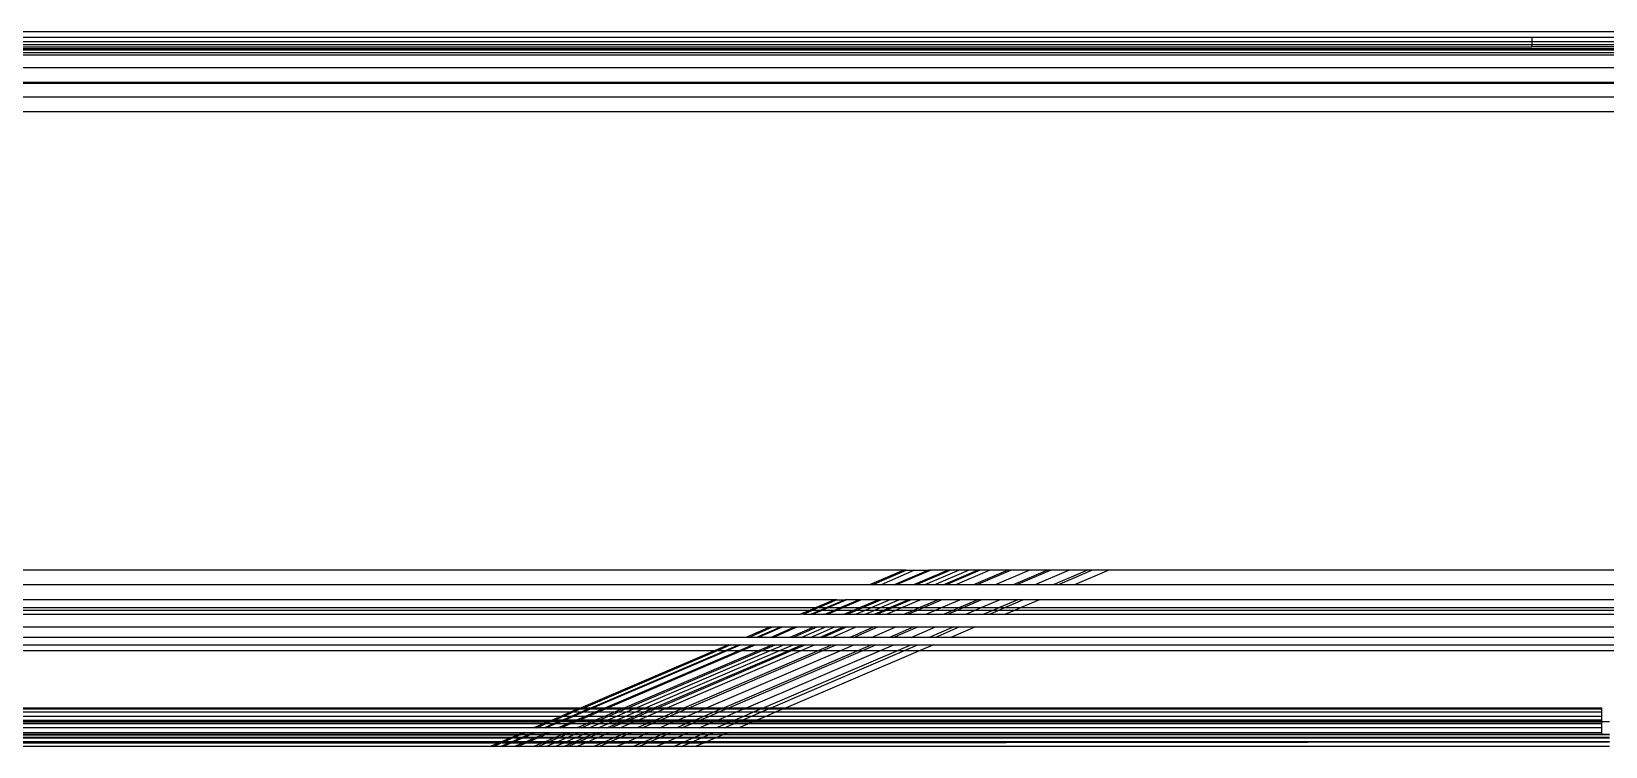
# Model space of a CAD drawing. Header units: inches. Extents: x 17 to 4615, y 5 to 3256.
# Drawn here: x 1533.8 to 1635.5, y 2595.8 to 2642 of the extents above; entities that cross this region are included whole.
import ezdxf

# ---------------------------------------------------------------- set-up
doc = ezdxf.new("R2010")
doc.units = ezdxf.units.IN
doc.header["$MEASUREMENT"] = 0

msp = doc.modelspace()

# ---------------------------------------------------------------- linework, layer by layer
for p, q in [((700.93, 2641.95), (1690.53, 2641.95)), ((761.73, 2641.59), (1630.73, 2641.59)), ((761.73, 2641.31), (1630.73, 2641.31)), ((761.73, 2641.1), (1630.73, 2641.1)), ((1630.73, 2641.59), (1630.73, 2641.31)), ((1630.73, 2641.59), (1653.53, 2641.59)), ((1630.73, 2641.31), (1630.73, 2641.1)), ((1630.73, 2641.31), (1653.53, 2641.31)), ((1630.73, 2641.1), (1630.73, 2640.95)), ((1630.73, 2641.1), (1653.53, 2641.1)), ((1649.76, 2640.43), (742.71, 2640.43)), ((742.88, 2640.6), (1649.59, 2640.59)), ((1649.43, 2640.75), (743.03, 2640.75)), ((743.14, 2640.86), (1649.32, 2640.86)), ((761.73, 2640.95), (1630.73, 2640.95)), ((1649.23, 2640.95), (1630.73, 2640.95)), ((1694.88, 2639.6), (696.58, 2639.6)), ((1651.59, 2638.59), (740.87, 2638.59)), ((740.95, 2638.67), (1651.52, 2638.67)), ((1652.49, 2637.7), (739.98, 2637.7)), ((1695.73, 2636.75), (695.73, 2636.75)), ((1590.16, 2607.15), (801.31, 2607.15)), ((1590.16, 2607.15), (1587.94, 2606.21)), ((1588.13, 2606.21), (1590.31, 2607.15)), ((1590.86, 2607.15), (1588.71, 2606.21)), ((1591.77, 2607.15), (1589.55, 2606.21)), ((1589.66, 2606.21), (1591.88, 2607.15)), ((1590.31, 2607.15), (1590.16, 2607.15)), ((1590.31, 2607.15), (1590.86, 2607.15)), ((1593.02, 2607.15), (1590.8, 2606.21)), ((1590.86, 2607.15), (1591.77, 2607.15)), ((1590.95, 2606.21), (1593.16, 2607.15)), ((1593.75, 2607.15), (1591.53, 2606.21)), ((1591.88, 2607.15), (1591.77, 2607.15)), ((1593.02, 2607.15), (1591.88, 2607.15)), ((1592.12, 2606.21), (1594.34, 2607.15)), ((1592.71, 2606.21), (1594.93, 2607.15)), ((1595.1, 2607.15), (1592.89, 2606.21)), ((1593.16, 2607.15), (1593.02, 2607.15)), ((1593.75, 2607.15), (1593.16, 2607.15)), ((1593.48, 2606.21), (1595.69, 2607.15)), ((1594.34, 2607.15), (1593.75, 2607.15)), ((1594.93, 2607.15), (1594.34, 2607.15)), ((1596.88, 2607.15), (1594.66, 2606.21)), ((1594.86, 2606.21), (1597.07, 2607.15)), ((1595.1, 2607.15), (1594.93, 2607.15)), ((1595.69, 2607.15), (1595.1, 2607.15)), ((1596.88, 2607.15), (1595.69, 2607.15)), ((1596.04, 2606.21), (1598.26, 2607.15)), ((1597.07, 2607.15), (1596.88, 2607.15)), ((1598.26, 2607.15), (1597.07, 2607.15)), ((1599.44, 2607.15), (1597.22, 2606.21)), ((1597.43, 2606.21), (1599.64, 2607.15)), ((1599.44, 2607.15), (1598.26, 2607.15)), ((1598.61, 2606.21), (1600.83, 2607.15)), ((1599.64, 2607.15), (1599.44, 2607.15)), ((1600.83, 2607.15), (1599.64, 2607.15)), ((1602.02, 2607.15), (1599.8, 2606.21)), ((1600.11, 2606.21), (1602.31, 2607.15)), ((1602.02, 2607.15), (1600.83, 2607.15)), ((1603.4, 2607.15), (1601.18, 2606.21)), ((1602.31, 2607.15), (1602.02, 2607.15)), ((1603.4, 2607.15), (1602.31, 2607.15)), ((1655.73, 2607.15), (1603.4, 2607.15)), ((1587.94, 2606.21), (803.52, 2606.21)), ((1588.13, 2606.21), (1587.94, 2606.21)), ((1588.71, 2606.21), (1588.13, 2606.21)), ((1589.55, 2606.21), (1588.71, 2606.21)), ((1589.66, 2606.21), (1589.55, 2606.21)), ((1590.8, 2606.21), (1589.66, 2606.21)), ((1590.95, 2606.21), (1590.8, 2606.21)), ((1591.53, 2606.21), (1590.95, 2606.21)), ((1592.12, 2606.21), (1591.53, 2606.21)), ((1592.71, 2606.21), (1592.12, 2606.21)), ((1592.89, 2606.21), (1592.71, 2606.21)), ((1593.48, 2606.21), (1592.89, 2606.21)), ((1594.66, 2606.21), (1593.48, 2606.21)), ((1594.86, 2606.21), (1594.66, 2606.21)), ((1596.04, 2606.21), (1594.86, 2606.21)), ((1597.22, 2606.21), (1596.04, 2606.21)), ((1597.43, 2606.21), (1597.22, 2606.21)), ((1598.61, 2606.21), (1597.43, 2606.21)), ((1599.8, 2606.21), (1598.61, 2606.21)), ((1600.11, 2606.21), (1599.8, 2606.21)), ((1601.18, 2606.21), (1600.11, 2606.21)), ((1655.73, 2606.21), (1601.18, 2606.21)), ((1585.68, 2605.24), (805.79, 2605.24)), ((806.97, 2604.73), (1584.5, 2604.73)), ((1584.07, 2604.55), (807.4, 2604.55)), ((1584.07, 2604.55), (1583.49, 2604.31)), ((1583.68, 2604.31), (1584.22, 2604.55)), ((1584.5, 2604.73), (1584.07, 2604.55)), ((1584.22, 2604.55), (1584.07, 2604.55)), ((1584.77, 2604.55), (1584.19, 2604.31)), ((1584.26, 2604.55), (1584.22, 2604.55)), ((1584.65, 2604.73), (1584.26, 2604.55)), ((1584.26, 2604.31), (1584.84, 2604.55)), ((1584.77, 2604.55), (1584.26, 2604.55)), ((1585.68, 2605.24), (1584.5, 2604.73)), ((1584.5, 2604.73), (1584.65, 2604.73)), ((1584.69, 2604.73), (1584.65, 2604.73)), ((1585.83, 2605.24), (1584.69, 2604.73)), ((1584.69, 2604.73), (1585.2, 2604.73)), ((1585.2, 2604.73), (1584.77, 2604.55)), ((1584.84, 2604.55), (1584.77, 2604.55)), ((1584.84, 2604.55), (1585.27, 2604.73)), ((1585.68, 2604.55), (1584.84, 2604.55)), ((1585.68, 2604.55), (1585.1, 2604.31)), ((1586.38, 2605.24), (1585.2, 2604.73)), ((1585.2, 2604.73), (1585.27, 2604.73)), ((1585.22, 2604.31), (1585.8, 2604.55)), ((1585.27, 2604.73), (1586.44, 2605.24)), ((1585.27, 2604.73), (1586.1, 2604.73)), ((1585.83, 2605.24), (1585.68, 2605.24)), ((1586.1, 2604.73), (1585.68, 2604.55)), ((1585.8, 2604.55), (1585.68, 2604.55)), ((1585.8, 2604.55), (1586.22, 2604.73)), ((1586.92, 2604.55), (1585.8, 2604.55)), ((1585.83, 2605.24), (1586.38, 2605.24)), ((1587.28, 2605.24), (1586.1, 2604.73)), ((1586.1, 2604.73), (1586.22, 2604.73)), ((1586.22, 2604.73), (1587.4, 2605.24)), ((1586.22, 2604.73), (1587.35, 2604.73)), ((1586.92, 2604.55), (1586.34, 2604.31)), ((1586.44, 2605.24), (1586.38, 2605.24)), ((1587.28, 2605.24), (1586.44, 2605.24)), ((1586.51, 2604.31), (1587.08, 2604.55)), ((1587.35, 2604.73), (1586.92, 2604.55)), ((1587.08, 2604.55), (1586.92, 2604.55)), ((1587.08, 2604.55), (1587.51, 2604.73)), ((1587.66, 2604.55), (1587.08, 2604.55)), ((1587.66, 2604.55), (1587.09, 2604.31)), ((1587.4, 2605.24), (1587.28, 2605.24)), ((1588.53, 2605.24), (1587.35, 2604.73)), ((1587.35, 2604.73), (1587.51, 2604.73)), ((1588.53, 2605.24), (1587.4, 2605.24)), ((1587.51, 2604.73), (1588.68, 2605.24)), ((1587.51, 2604.73), (1588.09, 2604.73)), ((1588.09, 2604.73), (1587.66, 2604.55)), ((1588.25, 2604.55), (1587.66, 2604.55)), ((1587.67, 2604.31), (1588.25, 2604.55)), ((1589.27, 2605.24), (1588.09, 2604.73)), ((1588.09, 2604.73), (1588.67, 2604.73)), ((1588.25, 2604.55), (1588.67, 2604.73)), ((1588.25, 2604.31), (1588.83, 2604.55)), ((1588.83, 2604.55), (1588.25, 2604.55)), ((1589.03, 2604.55), (1588.46, 2604.31)), ((1588.68, 2605.24), (1588.53, 2605.24)), ((1588.67, 2604.73), (1589.85, 2605.24)), ((1588.67, 2604.73), (1589.26, 2604.73)), ((1589.27, 2605.24), (1588.68, 2605.24)), ((1588.83, 2604.55), (1589.26, 2604.73)), ((1589.03, 2604.55), (1588.83, 2604.55)), ((1589.46, 2604.73), (1589.03, 2604.55)), ((1589.61, 2604.55), (1589.03, 2604.55)), ((1589.04, 2604.31), (1589.61, 2604.55)), ((1589.26, 2604.73), (1590.44, 2605.24)), ((1589.26, 2604.73), (1589.46, 2604.73)), ((1589.85, 2605.24), (1589.27, 2605.24)), ((1590.63, 2605.24), (1589.46, 2604.73)), ((1589.46, 2604.73), (1590.04, 2604.73)), ((1589.61, 2604.55), (1590.04, 2604.73)), ((1590.78, 2604.55), (1589.61, 2604.55)), ((1590.44, 2605.24), (1589.85, 2605.24)), ((1590.04, 2604.73), (1591.22, 2605.24)), ((1590.04, 2604.73), (1591.21, 2604.73)), ((1590.78, 2604.55), (1590.2, 2604.31)), ((1590.43, 2604.31), (1591, 2604.55)), ((1590.63, 2605.24), (1590.44, 2605.24)), ((1591.22, 2605.24), (1590.63, 2605.24)), ((1591.21, 2604.73), (1590.78, 2604.55)), ((1591, 2604.55), (1590.78, 2604.55)), ((1591, 2604.55), (1591.43, 2604.73)), ((1592.17, 2604.55), (1591, 2604.55)), ((1592.39, 2605.24), (1591.21, 2604.73)), ((1591.21, 2604.73), (1591.43, 2604.73)), ((1592.39, 2605.24), (1591.22, 2605.24)), ((1591.43, 2604.73), (1592.6, 2605.24)), ((1591.43, 2604.73), (1592.6, 2604.73)), ((1591.6, 2604.31), (1592.17, 2604.55)), ((1592.17, 2604.55), (1592.6, 2604.73)), ((1593.34, 2604.55), (1592.17, 2604.55)), ((1592.6, 2605.24), (1592.39, 2605.24)), ((1592.6, 2604.73), (1593.78, 2605.24)), ((1593.78, 2605.24), (1592.6, 2605.24)), ((1592.6, 2604.73), (1593.77, 2604.73)), ((1593.34, 2604.55), (1592.77, 2604.31)), ((1593, 2604.31), (1593.57, 2604.55)), ((1593.77, 2604.73), (1593.34, 2604.55)), ((1593.57, 2604.55), (1593.34, 2604.55)), ((1593.57, 2604.55), (1594, 2604.73)), ((1594.74, 2604.55), (1593.57, 2604.55)), ((1594.95, 2605.24), (1593.77, 2604.73)), ((1593.77, 2604.73), (1594, 2604.73)), ((1594.95, 2605.24), (1593.78, 2605.24)), ((1594, 2604.73), (1595.17, 2605.24)), ((1594, 2604.73), (1595.17, 2604.73)), ((1594.17, 2604.31), (1594.74, 2604.55)), ((1594.74, 2604.55), (1595.17, 2604.73)), ((1595.91, 2604.55), (1594.74, 2604.55)), ((1595.17, 2605.24), (1594.95, 2605.24)), ((1595.17, 2604.73), (1596.35, 2605.24)), ((1596.35, 2605.24), (1595.17, 2605.24)), ((1595.17, 2604.73), (1596.34, 2604.73)), ((1595.91, 2604.55), (1595.34, 2604.31)), ((1595.69, 2604.31), (1596.26, 2604.55)), ((1596.34, 2604.73), (1595.91, 2604.55)), ((1596.26, 2604.55), (1595.91, 2604.55)), ((1596.26, 2604.55), (1596.68, 2604.73)), ((1597.31, 2604.55), (1596.26, 2604.55)), ((1597.52, 2605.24), (1596.34, 2604.73)), ((1596.34, 2604.73), (1596.68, 2604.73)), ((1597.52, 2605.24), (1596.35, 2605.24)), ((1596.68, 2604.73), (1597.86, 2605.24)), ((1596.68, 2604.73), (1597.74, 2604.73)), ((1597.31, 2604.55), (1596.73, 2604.31)), ((1597.74, 2604.73), (1597.31, 2604.55)), ((1655.73, 2604.55), (1597.31, 2604.55)), ((1597.86, 2605.24), (1597.52, 2605.24)), ((1598.92, 2605.24), (1597.74, 2604.73)), ((1597.74, 2604.73), (1655.73, 2604.73)), ((1598.92, 2605.24), (1597.86, 2605.24)), ((1655.73, 2605.24), (1598.92, 2605.24)), ((807.97, 2604.31), (1583.49, 2604.31)), ((809.92, 2603.48), (1581.55, 2603.48)), ((1581.55, 2603.48), (1579.97, 2602.8)), ((1580.16, 2602.8), (1581.69, 2603.48)), ((1582.24, 2603.48), (1580.66, 2602.8)), ((1580.74, 2602.8), (1582.32, 2603.48)), ((1581.55, 2603.48), (1581.69, 2603.48)), ((1583.15, 2603.48), (1581.57, 2602.8)), ((1581.69, 2603.48), (1582.24, 2603.48)), ((1581.7, 2602.8), (1583.28, 2603.48)), ((1582.24, 2603.48), (1582.32, 2603.48)), ((1582.32, 2603.48), (1583.15, 2603.48)), ((1584.39, 2603.48), (1582.81, 2602.8)), ((1582.99, 2602.8), (1584.57, 2603.48)), ((1583.15, 2603.48), (1583.28, 2603.48)), ((1583.28, 2603.48), (1584.39, 2603.48)), ((1583.68, 2604.31), (1583.49, 2604.31)), ((1585.14, 2603.48), (1583.56, 2602.8)), ((1583.68, 2604.31), (1584.19, 2604.31)), ((1584.14, 2602.8), (1585.72, 2603.48)), ((1584.19, 2604.31), (1584.26, 2604.31)), ((1584.26, 2604.31), (1585.1, 2604.31)), ((1584.39, 2603.48), (1584.57, 2603.48)), ((1584.57, 2603.48), (1585.14, 2603.48)), ((1584.72, 2602.8), (1586.3, 2603.48)), ((1586.51, 2603.48), (1584.94, 2602.8)), ((1585.1, 2604.31), (1585.22, 2604.31)), ((1585.14, 2603.48), (1585.72, 2603.48)), ((1585.22, 2604.31), (1586.34, 2604.31)), ((1585.51, 2602.8), (1587.09, 2603.48)), ((1585.72, 2603.48), (1586.3, 2603.48)), ((1586.3, 2603.48), (1586.51, 2603.48)), ((1586.34, 2604.31), (1586.51, 2604.31)), ((1586.51, 2604.31), (1587.09, 2604.31)), ((1586.51, 2603.48), (1587.09, 2603.48)), ((1588.25, 2603.48), (1586.67, 2602.8)), ((1586.92, 2602.8), (1588.49, 2603.48)), ((1587.09, 2604.31), (1587.67, 2604.31)), ((1587.09, 2603.48), (1588.25, 2603.48)), ((1587.67, 2604.31), (1588.25, 2604.31)), ((1588.07, 2602.8), (1589.65, 2603.48)), ((1588.25, 2604.31), (1588.46, 2604.31)), ((1588.25, 2603.48), (1588.49, 2603.48)), ((1588.46, 2604.31), (1589.04, 2604.31)), ((1588.49, 2603.48), (1589.65, 2603.48)), ((1589.04, 2604.31), (1590.2, 2604.31)), ((1590.81, 2603.48), (1589.23, 2602.8)), ((1589.48, 2602.8), (1591.06, 2603.48)), ((1589.65, 2603.48), (1590.81, 2603.48)), ((1590.2, 2604.31), (1590.43, 2604.31)), ((1590.43, 2604.31), (1591.6, 2604.31)), ((1590.64, 2602.8), (1592.22, 2603.48)), ((1590.81, 2603.48), (1591.06, 2603.48)), ((1591.06, 2603.48), (1592.22, 2603.48)), ((1591.6, 2604.31), (1592.77, 2604.31)), ((1593.39, 2603.48), (1591.8, 2602.8)), ((1592.18, 2602.8), (1593.75, 2603.48)), ((1592.22, 2603.48), (1593.39, 2603.48)), ((1592.77, 2604.31), (1593, 2604.31)), ((1593, 2604.31), (1594.17, 2604.31)), ((1594.79, 2603.48), (1593.21, 2602.8)), ((1593.39, 2603.48), (1593.75, 2603.48)), ((1593.75, 2603.48), (1594.79, 2603.48)), ((1594.17, 2604.31), (1595.34, 2604.31)), ((1594.79, 2603.48), (1655.73, 2603.48)), ((1595.34, 2604.31), (1595.69, 2604.31)), ((1595.69, 2604.31), (1596.73, 2604.31)), ((1596.73, 2604.31), (1655.73, 2604.31)), ((1579.97, 2602.8), (811.5, 2602.8)), ((1580.16, 2602.8), (1579.97, 2602.8)), ((1580.66, 2602.8), (1580.16, 2602.8)), ((1580.74, 2602.8), (1580.66, 2602.8)), ((1581.57, 2602.8), (1580.74, 2602.8)), ((1581.7, 2602.8), (1581.57, 2602.8)), ((1582.81, 2602.8), (1581.7, 2602.8)), ((1582.99, 2602.8), (1582.81, 2602.8)), ((1583.56, 2602.8), (1582.99, 2602.8)), ((1584.14, 2602.8), (1583.56, 2602.8)), ((1584.72, 2602.8), (1584.14, 2602.8)), ((1584.94, 2602.8), (1584.72, 2602.8)), ((1585.51, 2602.8), (1584.94, 2602.8)), ((1586.67, 2602.8), (1585.51, 2602.8)), ((1586.92, 2602.8), (1586.67, 2602.8)), ((1588.07, 2602.8), (1586.92, 2602.8)), ((1589.23, 2602.8), (1588.07, 2602.8)), ((1589.48, 2602.8), (1589.23, 2602.8)), ((1590.64, 2602.8), (1589.48, 2602.8)), ((1591.8, 2602.8), (1590.64, 2602.8)), ((1592.18, 2602.8), (1591.8, 2602.8)), ((1593.21, 2602.8), (1592.18, 2602.8)), ((1655.73, 2602.8), (1593.21, 2602.8)), ((812.63, 2602.32), (1578.84, 2602.32)), ((813.48, 2601.95), (1577.98, 2601.95)), ((1577.98, 2601.95), (1569.32, 2598.25)), ((1569.51, 2598.25), (1578.13, 2601.95)), ((1578.67, 2601.95), (1570, 2598.25)), ((1570.09, 2598.25), (1578.75, 2601.95)), ((1579.58, 2601.95), (1570.9, 2598.25)), ((1571.06, 2598.25), (1579.71, 2601.95)), ((1580.82, 2601.95), (1572.14, 2598.25)), ((1572.36, 2598.25), (1581.01, 2601.95)), ((1581.58, 2601.95), (1572.92, 2598.25)), ((1573.48, 2598.25), (1582.15, 2601.95)), ((1574.04, 2598.25), (1582.73, 2601.95)), ((1582.96, 2601.95), (1574.32, 2598.25)), ((1574.88, 2598.25), (1583.53, 2601.95)), ((1584.68, 2601.95), (1576, 2598.25)), ((1576.31, 2598.25), (1584.94, 2601.95)), ((1577.43, 2598.25), (1586.09, 2601.95)), ((1578.84, 2602.32), (1577.98, 2601.95)), ((1577.98, 2601.95), (1578.13, 2601.95)), ((1578.17, 2601.95), (1578.13, 2601.95)), ((1578.98, 2602.32), (1578.17, 2601.95)), ((1578.17, 2601.95), (1578.67, 2601.95)), ((1587.24, 2601.95), (1578.56, 2598.25)), ((1579.53, 2602.32), (1578.67, 2601.95)), ((1578.67, 2601.95), (1578.75, 2601.95)), ((1578.75, 2601.95), (1579.61, 2602.32)), ((1578.75, 2601.95), (1579.58, 2601.95)), ((1578.84, 2602.32), (1578.98, 2602.32)), ((1578.87, 2598.25), (1587.51, 2601.95)), ((1578.98, 2602.32), (1579.53, 2602.32)), ((1579.53, 2602.32), (1579.61, 2602.32)), ((1580.43, 2602.32), (1579.58, 2601.95)), ((1579.58, 2601.95), (1579.71, 2601.95)), ((1579.61, 2602.32), (1580.43, 2602.32)), ((1579.71, 2601.95), (1580.57, 2602.32)), ((1579.71, 2601.95), (1580.82, 2601.95)), ((1580, 2598.25), (1588.66, 2601.95)), ((1580.43, 2602.32), (1580.57, 2602.32)), ((1580.57, 2602.32), (1581.68, 2602.32)), ((1581.68, 2602.32), (1580.82, 2601.95)), ((1580.82, 2601.95), (1581.01, 2601.95)), ((1581.01, 2601.95), (1581.86, 2602.32)), ((1581.01, 2601.95), (1581.58, 2601.95)), ((1589.81, 2601.95), (1581.12, 2598.25)), ((1582.43, 2602.32), (1581.58, 2601.95)), ((1581.58, 2601.95), (1582.15, 2601.95)), ((1581.6, 2598.25), (1590.21, 2601.95)), ((1581.68, 2602.32), (1581.86, 2602.32)), ((1581.86, 2602.32), (1582.43, 2602.32)), ((1582.15, 2601.95), (1583.01, 2602.32)), ((1582.15, 2601.95), (1582.73, 2601.95)), ((1582.43, 2602.32), (1583.01, 2602.32)), ((1591.22, 2601.95), (1582.56, 2598.25)), ((1582.73, 2601.95), (1583.58, 2602.32)), ((1582.73, 2601.95), (1582.96, 2601.95)), ((1583.81, 2602.32), (1582.96, 2601.95)), ((1582.96, 2601.95), (1583.53, 2601.95)), ((1583.01, 2602.32), (1583.58, 2602.32)), ((1583.53, 2601.95), (1584.39, 2602.32)), ((1583.53, 2601.95), (1584.68, 2601.95)), ((1583.58, 2602.32), (1583.81, 2602.32)), ((1583.81, 2602.32), (1584.39, 2602.32)), ((1584.39, 2602.32), (1585.54, 2602.32)), ((1585.54, 2602.32), (1584.68, 2601.95)), ((1584.68, 2601.95), (1584.94, 2601.95)), ((1584.94, 2601.95), (1585.79, 2602.32)), ((1584.94, 2601.95), (1586.09, 2601.95)), ((1585.54, 2602.32), (1585.79, 2602.32)), ((1585.79, 2602.32), (1586.94, 2602.32)), ((1586.09, 2601.95), (1586.94, 2602.32)), ((1586.09, 2601.95), (1587.24, 2601.95)), ((1586.94, 2602.32), (1588.1, 2602.32)), ((1588.1, 2602.32), (1587.24, 2601.95)), ((1587.24, 2601.95), (1587.51, 2601.95)), ((1587.51, 2601.95), (1588.36, 2602.32)), ((1587.51, 2601.95), (1588.66, 2601.95)), ((1588.1, 2602.32), (1588.36, 2602.32)), ((1588.36, 2602.32), (1589.51, 2602.32)), ((1588.66, 2601.95), (1589.51, 2602.32)), ((1588.66, 2601.95), (1589.81, 2601.95)), ((1589.51, 2602.32), (1590.67, 2602.32)), ((1590.67, 2602.32), (1589.81, 2601.95)), ((1589.81, 2601.95), (1590.21, 2601.95)), ((1590.21, 2601.95), (1591.06, 2602.32)), ((1590.21, 2601.95), (1591.22, 2601.95)), ((1590.67, 2602.32), (1591.06, 2602.32)), ((1591.06, 2602.32), (1592.08, 2602.32)), ((1592.08, 2602.32), (1591.22, 2601.95)), ((1591.22, 2601.95), (1655.73, 2601.95)), ((1592.08, 2602.32), (1655.73, 2602.32)), ((1569.16, 2598.18), (822.31, 2598.18)), ((822.77, 2597.99), (1568.69, 2597.99)), ((1568.01, 2597.69), (823.46, 2597.69)), ((824.02, 2597.45), (1567.45, 2597.45)), ((824.11, 2597.41), (1567.35, 2597.41)), ((824.25, 2597.35), (1567.21, 2597.35)), ((1195.73, 2598.25), (1569.16, 2598.18)), ((1195.73, 2598.25), (1569.32, 2598.25)), ((1567.21, 2597.35), (1566.93, 2597.23)), ((1567.35, 2597.35), (1567.12, 2597.23)), ((1567.35, 2597.41), (1567.21, 2597.35)), ((1567.35, 2597.35), (1567.21, 2597.35)), ((1567.45, 2597.45), (1567.35, 2597.41)), ((1567.35, 2597.41), (1567.49, 2597.41)), ((1567.4, 2597.35), (1567.35, 2597.35)), ((1567.49, 2597.41), (1567.4, 2597.35)), ((1567.89, 2597.35), (1567.4, 2597.35)), ((1568.01, 2597.69), (1567.45, 2597.45)), ((1567.58, 2597.45), (1567.45, 2597.45)), ((1567.55, 2597.41), (1567.49, 2597.41)), ((1567.58, 2597.45), (1567.55, 2597.41)), ((1567.55, 2597.41), (1568.03, 2597.41)), ((1567.64, 2597.45), (1567.58, 2597.45)), ((1567.89, 2597.35), (1567.6, 2597.23)), ((1568.14, 2597.69), (1567.64, 2597.45)), ((1568.12, 2597.45), (1567.64, 2597.45)), ((1567.7, 2597.23), (1567.99, 2597.35)), ((1568.03, 2597.41), (1567.89, 2597.35)), ((1567.99, 2597.35), (1567.89, 2597.35)), ((1567.99, 2597.35), (1568.13, 2597.41)), ((1568.79, 2597.35), (1567.99, 2597.35)), ((1568.69, 2597.99), (1568.01, 2597.69)), ((1568.14, 2597.69), (1568.01, 2597.69)), ((1568.12, 2597.45), (1568.03, 2597.41)), ((1568.03, 2597.41), (1568.13, 2597.41)), ((1568.69, 2597.69), (1568.12, 2597.45)), ((1568.22, 2597.45), (1568.12, 2597.45)), ((1568.13, 2597.41), (1568.22, 2597.45)), ((1568.13, 2597.41), (1568.93, 2597.41)), ((1568.2, 2597.69), (1568.14, 2597.69)), ((1568.83, 2597.99), (1568.2, 2597.69)), ((1568.69, 2597.69), (1568.2, 2597.69)), ((1568.22, 2597.45), (1568.78, 2597.69)), ((1569.02, 2597.45), (1568.22, 2597.45)), ((1568.79, 2597.35), (1568.5, 2597.23)), ((1568.67, 2597.23), (1568.96, 2597.35)), ((1569.16, 2598.18), (1568.69, 2597.99)), ((1569.37, 2597.99), (1568.69, 2597.69)), ((1568.69, 2597.99), (1568.83, 2597.99)), ((1568.78, 2597.69), (1568.69, 2597.69)), ((1568.78, 2597.69), (1569.47, 2597.99)), ((1569.59, 2597.69), (1568.78, 2597.69)), ((1568.93, 2597.41), (1568.79, 2597.35)), ((1568.96, 2597.35), (1568.79, 2597.35)), ((1568.88, 2597.99), (1568.83, 2597.99)), ((1569.29, 2598.18), (1568.88, 2597.99)), ((1568.88, 2597.99), (1569.37, 2597.99)), ((1569.02, 2597.45), (1568.93, 2597.41)), ((1568.93, 2597.41), (1569.1, 2597.41)), ((1568.96, 2597.35), (1569.1, 2597.41)), ((1570.03, 2597.35), (1568.96, 2597.35)), ((1569.59, 2597.69), (1569.02, 2597.45)), ((1569.19, 2597.45), (1569.02, 2597.45)), ((1569.1, 2597.41), (1569.19, 2597.45)), ((1569.1, 2597.41), (1570.17, 2597.41)), ((1569.16, 2598.18), (1569.29, 2598.18)), ((1569.19, 2597.45), (1569.75, 2597.69)), ((1570.26, 2597.45), (1569.19, 2597.45)), ((1569.29, 2598.18), (1569.84, 2598.18)), ((1569.51, 2598.25), (1569.32, 2598.25)), ((1569.84, 2598.18), (1569.37, 2597.99)), ((1569.37, 2597.99), (1569.47, 2597.99)), ((1569.47, 2597.99), (1569.93, 2598.18)), ((1569.47, 2597.99), (1570.27, 2597.99)), ((1569.51, 2598.25), (1570, 2598.25)), ((1570.27, 2597.99), (1569.59, 2597.69)), ((1569.75, 2597.69), (1569.59, 2597.69)), ((1570.03, 2597.35), (1569.74, 2597.23)), ((1569.75, 2597.69), (1570.44, 2597.99)), ((1570.83, 2597.69), (1569.75, 2597.69)), ((1569.84, 2598.18), (1569.93, 2598.18)), ((1569.93, 2598.18), (1570.74, 2598.18)), ((1569.98, 2597.23), (1570.26, 2597.35)), ((1570, 2598.25), (1570.09, 2598.25)), ((1570.17, 2597.41), (1570.03, 2597.35)), ((1570.26, 2597.35), (1570.03, 2597.35)), ((1570.09, 2598.25), (1570.9, 2598.25)), ((1570.26, 2597.45), (1570.17, 2597.41)), ((1570.17, 2597.41), (1570.4, 2597.41)), ((1570.83, 2597.69), (1570.26, 2597.45)), ((1570.49, 2597.45), (1570.26, 2597.45)), ((1570.26, 2597.35), (1570.4, 2597.41)), ((1570.82, 2597.35), (1570.26, 2597.35)), ((1570.74, 2598.18), (1570.27, 2597.99)), ((1570.27, 2597.99), (1570.44, 2597.99)), ((1570.4, 2597.41), (1570.49, 2597.45)), ((1570.4, 2597.41), (1570.96, 2597.41)), ((1570.44, 2597.99), (1570.9, 2598.18)), ((1570.44, 2597.99), (1571.52, 2597.99)), ((1570.49, 2597.45), (1571.06, 2597.69)), ((1571.05, 2597.45), (1570.49, 2597.45)), ((1570.82, 2597.35), (1570.53, 2597.23)), ((1570.74, 2598.18), (1570.9, 2598.18)), ((1570.96, 2597.41), (1570.82, 2597.35)), ((1571.37, 2597.35), (1570.82, 2597.35)), ((1571.52, 2597.99), (1570.83, 2597.69)), ((1571.06, 2597.69), (1570.83, 2597.69)), ((1570.9, 2598.25), (1571.06, 2598.25)), ((1570.9, 2598.18), (1571.98, 2598.18)), ((1571.05, 2597.45), (1570.96, 2597.41)), ((1570.96, 2597.41), (1571.52, 2597.41)), ((1571.61, 2597.69), (1571.05, 2597.45)), ((1571.61, 2597.45), (1571.05, 2597.45)), ((1571.06, 2598.25), (1572.14, 2598.25)), ((1571.06, 2597.69), (1571.74, 2597.99)), ((1571.61, 2597.69), (1571.06, 2597.69)), ((1571.09, 2597.23), (1571.37, 2597.35)), ((1571.37, 2597.35), (1571.52, 2597.41)), ((1571.37, 2597.35), (1571.93, 2597.35)), ((1571.98, 2598.18), (1571.52, 2597.99)), ((1571.52, 2597.99), (1571.74, 2597.99)), ((1571.52, 2597.41), (1571.61, 2597.45)), ((1571.52, 2597.41), (1572.08, 2597.41)), ((1572.3, 2597.99), (1571.61, 2597.69)), ((1571.61, 2597.45), (1572.17, 2597.69)), ((1572.17, 2597.69), (1571.61, 2597.69)), ((1572.17, 2597.45), (1571.61, 2597.45)), ((1571.65, 2597.23), (1571.93, 2597.35)), ((1571.74, 2597.99), (1572.2, 2598.18)), ((1571.74, 2597.99), (1572.3, 2597.99)), ((1571.93, 2597.35), (1572.08, 2597.41)), ((1571.93, 2597.35), (1572.22, 2597.35)), ((1572.22, 2597.35), (1571.93, 2597.23)), ((1571.98, 2598.18), (1572.2, 2598.18)), ((1572.08, 2597.41), (1572.17, 2597.45)), ((1572.08, 2597.41), (1572.36, 2597.41)), ((1572.14, 2598.25), (1572.36, 2598.25)), ((1572.17, 2597.69), (1572.86, 2597.99)), ((1572.17, 2597.45), (1572.73, 2597.69)), ((1572.73, 2597.69), (1572.17, 2597.69)), ((1572.45, 2597.45), (1572.17, 2597.45)), ((1572.2, 2598.18), (1572.76, 2598.18)), ((1572.36, 2597.41), (1572.22, 2597.35)), ((1572.22, 2597.35), (1572.77, 2597.35)), ((1572.76, 2598.18), (1572.3, 2597.99)), ((1572.3, 2597.99), (1572.86, 2597.99)), ((1572.36, 2598.25), (1572.92, 2598.25)), ((1572.45, 2597.45), (1572.36, 2597.41)), ((1572.36, 2597.41), (1572.92, 2597.41)), ((1573.01, 2597.69), (1572.45, 2597.45)), ((1573.01, 2597.45), (1572.45, 2597.45)), ((1572.49, 2597.23), (1572.77, 2597.35)), ((1572.73, 2597.69), (1573.42, 2597.99)), ((1573.01, 2597.69), (1572.73, 2597.69)), ((1572.76, 2598.18), (1573.32, 2598.18)), ((1572.77, 2597.35), (1572.92, 2597.41)), ((1572.77, 2597.35), (1573.89, 2597.35)), ((1572.86, 2597.99), (1573.32, 2598.18)), ((1572.86, 2597.99), (1573.42, 2597.99)), ((1572.92, 2598.25), (1573.48, 2598.25)), ((1572.92, 2597.41), (1573.01, 2597.45)), ((1572.92, 2597.41), (1574.03, 2597.41)), ((1573.69, 2597.99), (1573.01, 2597.69)), ((1573.01, 2597.45), (1573.57, 2597.69)), ((1573.57, 2597.69), (1573.01, 2597.69)), ((1574.13, 2597.45), (1573.01, 2597.45)), ((1573.32, 2598.18), (1573.88, 2598.18)), ((1573.42, 2597.99), (1573.88, 2598.18)), ((1573.42, 2597.99), (1573.69, 2597.99)), ((1573.48, 2598.25), (1574.04, 2598.25)), ((1573.57, 2597.69), (1574.25, 2597.99)), ((1574.69, 2597.69), (1573.57, 2597.69)), ((1573.89, 2597.35), (1573.61, 2597.23)), ((1574.15, 2598.18), (1573.69, 2597.99)), ((1573.69, 2597.99), (1574.25, 2597.99)), ((1573.88, 2598.18), (1574.15, 2598.18)), ((1574.03, 2597.41), (1573.89, 2597.35)), ((1573.89, 2597.35), (1574.21, 2597.35)), ((1573.92, 2597.23), (1574.21, 2597.35)), ((1574.13, 2597.45), (1574.03, 2597.41)), ((1574.03, 2597.41), (1574.35, 2597.41)), ((1574.04, 2598.25), (1574.32, 2598.25)), ((1574.69, 2597.69), (1574.13, 2597.45)), ((1574.44, 2597.45), (1574.13, 2597.45)), ((1574.15, 2598.18), (1574.72, 2598.18)), ((1574.21, 2597.35), (1574.35, 2597.41)), ((1574.21, 2597.35), (1575.33, 2597.35)), ((1574.25, 2597.99), (1574.72, 2598.18)), ((1574.25, 2597.99), (1575.38, 2597.99)), ((1574.32, 2598.25), (1574.88, 2598.25)), ((1574.35, 2597.41), (1574.44, 2597.45)), ((1574.35, 2597.41), (1575.47, 2597.41)), ((1574.44, 2597.45), (1575, 2597.69)), ((1575.56, 2597.45), (1574.44, 2597.45)), ((1575.38, 2597.99), (1574.69, 2597.69)), ((1575, 2597.69), (1574.69, 2597.69)), ((1574.72, 2598.18), (1575.84, 2598.18)), ((1574.88, 2598.25), (1576, 2598.25)), ((1575, 2597.69), (1575.68, 2597.99)), ((1576.12, 2597.69), (1575, 2597.69)), ((1575.04, 2597.23), (1575.33, 2597.35)), ((1575.33, 2597.35), (1575.47, 2597.41)), ((1575.33, 2597.35), (1576.44, 2597.35)), ((1575.84, 2598.18), (1575.38, 2597.99)), ((1575.38, 2597.99), (1575.68, 2597.99)), ((1575.47, 2597.41), (1575.56, 2597.45)), ((1575.47, 2597.41), (1576.59, 2597.41)), ((1575.56, 2597.45), (1576.12, 2597.69)), ((1576.68, 2597.45), (1575.56, 2597.45)), ((1575.68, 2597.99), (1576.14, 2598.18)), ((1575.68, 2597.99), (1576.81, 2597.99)), ((1575.84, 2598.18), (1576.14, 2598.18)), ((1576, 2598.25), (1576.31, 2598.25)), ((1576.12, 2597.69), (1576.81, 2597.99)), ((1577.24, 2597.69), (1576.12, 2597.69)), ((1576.14, 2598.18), (1577.27, 2598.18)), ((1576.44, 2597.35), (1576.16, 2597.23)), ((1576.31, 2598.25), (1577.43, 2598.25)), ((1576.59, 2597.41), (1576.44, 2597.35)), ((1576.77, 2597.35), (1576.44, 2597.35)), ((1576.49, 2597.23), (1576.77, 2597.35)), ((1576.68, 2597.45), (1576.59, 2597.41)), ((1576.59, 2597.41), (1576.91, 2597.41)), ((1577.24, 2597.69), (1576.68, 2597.45)), ((1577, 2597.45), (1576.68, 2597.45)), ((1576.77, 2597.35), (1576.91, 2597.41)), ((1576.77, 2597.35), (1577.89, 2597.35)), ((1576.81, 2597.99), (1577.27, 2598.18)), ((1576.81, 2597.99), (1577.93, 2597.99)), ((1576.91, 2597.41), (1577, 2597.45)), ((1576.91, 2597.41), (1578.03, 2597.41)), ((1577, 2597.45), (1577.57, 2597.69)), ((1578.13, 2597.45), (1577, 2597.45)), ((1577.93, 2597.99), (1577.24, 2597.69)), ((1577.57, 2597.69), (1577.24, 2597.69)), ((1577.27, 2598.18), (1578.39, 2598.18)), ((1577.43, 2598.25), (1578.56, 2598.25)), ((1577.57, 2597.69), (1578.25, 2597.99)), ((1578.69, 2597.69), (1577.57, 2597.69)), ((1577.61, 2597.23), (1577.89, 2597.35)), ((1577.89, 2597.35), (1578.03, 2597.41)), ((1577.89, 2597.35), (1579.01, 2597.35)), ((1578.39, 2598.18), (1577.93, 2597.99)), ((1577.93, 2597.99), (1578.25, 2597.99)), ((1578.03, 2597.41), (1578.13, 2597.45)), ((1578.03, 2597.41), (1579.15, 2597.41)), ((1578.13, 2597.45), (1578.69, 2597.69)), ((1579.25, 2597.45), (1578.13, 2597.45)), ((1578.25, 2597.99), (1578.71, 2598.18)), ((1578.25, 2597.99), (1579.37, 2597.99)), ((1578.39, 2598.18), (1578.71, 2598.18)), ((1578.56, 2598.25), (1578.87, 2598.25)), ((1578.69, 2597.69), (1579.37, 2597.99)), ((1579.81, 2597.69), (1578.69, 2597.69)), ((1578.71, 2598.18), (1579.83, 2598.18)), ((1579.01, 2597.35), (1578.73, 2597.23)), ((1578.87, 2598.25), (1580, 2598.25)), ((1579.15, 2597.41), (1579.01, 2597.35)), ((1579.01, 2597.35), (1579.5, 2597.35)), ((1579.25, 2597.45), (1579.15, 2597.41)), ((1579.15, 2597.41), (1579.64, 2597.41)), ((1579.22, 2597.23), (1579.5, 2597.35)), ((1579.81, 2597.69), (1579.25, 2597.45)), ((1579.73, 2597.45), (1579.25, 2597.45)), ((1579.37, 2597.99), (1579.83, 2598.18)), ((1579.37, 2597.99), (1580.5, 2597.99)), ((1579.5, 2597.35), (1579.64, 2597.41)), ((1579.5, 2597.35), (1580.45, 2597.35)), ((1579.64, 2597.41), (1579.73, 2597.45)), ((1579.64, 2597.41), (1580.59, 2597.41)), ((1579.73, 2597.45), (1580.29, 2597.69)), ((1580.68, 2597.45), (1579.73, 2597.45)), ((1580.5, 2597.99), (1579.81, 2597.69)), ((1580.29, 2597.69), (1579.81, 2597.69)), ((1579.83, 2598.18), (1580.96, 2598.18)), ((1580, 2598.25), (1581.12, 2598.25)), ((1580.45, 2597.35), (1580.17, 2597.23)), ((1580.29, 2597.69), (1580.97, 2597.99)), ((1581.25, 2597.69), (1580.29, 2597.69)), ((1580.59, 2597.41), (1580.45, 2597.35)), ((1580.45, 2597.35), (1635.23, 2597.35)), ((1580.96, 2598.18), (1580.5, 2597.99)), ((1580.5, 2597.99), (1580.97, 2597.99)), ((1580.68, 2597.45), (1580.59, 2597.41)), ((1580.59, 2597.41), (1635.23, 2597.41)), ((1581.25, 2597.69), (1580.68, 2597.45)), ((1635.23, 2597.45), (1580.68, 2597.45)), ((1580.96, 2598.18), (1581.43, 2598.18)), ((1580.97, 2597.99), (1581.43, 2598.18)), ((1580.97, 2597.99), (1581.93, 2597.99)), ((1581.12, 2598.25), (1581.6, 2598.25)), ((1581.93, 2597.99), (1581.25, 2597.69)), ((1635.23, 2597.69), (1581.25, 2597.69)), ((1581.43, 2598.18), (1582.4, 2598.18)), ((1581.6, 2598.25), (1582.56, 2598.25)), ((1582.4, 2598.18), (1581.93, 2597.99)), ((1581.93, 2597.99), (1635.23, 2597.99)), ((1582.4, 2598.18), (1635.23, 2598.18)), ((1582.56, 2598.25), (1635.23, 2598.25)), ((1635.23, 2598.25), (1635.23, 2598.18)), ((1635.23, 2598.18), (1635.23, 2597.99)), ((1635.23, 2597.99), (1635.23, 2597.69)), ((1635.23, 2597.69), (1635.23, 2597.45)), ((1635.23, 2597.45), (1635.23, 2597.41)), ((1635.23, 2597.41), (1635.23, 2597.35)), ((1635.23, 2597.35), (1635.23, 2597.23)), ((1635.73, 2597.35), (1635.23, 2597.35)), ((824.54, 2597.23), (1566.93, 2597.23)), ((1566.27, 2596.95), (825.2, 2596.95)), ((825.88, 2596.66), (1565.59, 2596.66)), ((1565.2, 2596.49), (826.27, 2596.49)), ((826.57, 2596.36), (1564.9, 2596.36)), ((826.68, 2596.32), (1564.79, 2596.32)), ((1565.2, 2596.49), (1406.62, 2596.55)), ((1406.62, 2596.55), (1565.34, 2596.55)), ((1564.79, 2596.32), (1564.18, 2596.06)), ((1564.92, 2596.32), (1564.37, 2596.06)), ((1564.9, 2596.36), (1564.79, 2596.32)), ((1564.79, 2596.32), (1564.92, 2596.32)), ((1565.46, 2596.32), (1564.86, 2596.06)), ((1565.2, 2596.49), (1564.9, 2596.36)), ((1564.9, 2596.36), (1565.03, 2596.36)), ((1564.98, 2596.32), (1564.92, 2596.32)), ((1564.96, 2596.06), (1565.57, 2596.32)), ((1565.03, 2596.36), (1564.98, 2596.32)), ((1564.98, 2596.32), (1565.46, 2596.32)), ((1565.09, 2596.36), (1565.03, 2596.36)), ((1565.33, 2596.49), (1565.09, 2596.36)), ((1565.09, 2596.36), (1565.57, 2596.36)), ((1565.22, 2596.5), (1565.2, 2596.49)), ((1565.34, 2596.55), (1565.22, 2596.5)), ((1565.33, 2596.49), (1565.22, 2596.5)), ((1565.39, 2596.49), (1565.33, 2596.49)), ((1565.59, 2596.66), (1565.34, 2596.55)), ((1565.34, 2596.55), (1565.47, 2596.55)), ((1565.41, 2596.5), (1565.39, 2596.49)), ((1565.47, 2596.55), (1565.41, 2596.5)), ((1565.87, 2596.49), (1565.41, 2596.5)), ((1565.57, 2596.36), (1565.46, 2596.32)), ((1565.46, 2596.32), (1565.57, 2596.32)), ((1565.53, 2596.55), (1565.47, 2596.55)), ((1565.72, 2596.66), (1565.53, 2596.55)), ((1565.53, 2596.55), (1566.01, 2596.55)), ((1565.87, 2596.49), (1565.57, 2596.36)), ((1565.57, 2596.32), (1565.68, 2596.36)), ((1565.57, 2596.36), (1565.68, 2596.36)), ((1565.57, 2596.32), (1566.36, 2596.32)), ((1565.59, 2596.66), (1565.72, 2596.66)), ((1565.68, 2596.36), (1565.97, 2596.49)), ((1565.68, 2596.36), (1566.47, 2596.36)), ((1565.72, 2596.66), (1566.26, 2596.66)), ((1566.36, 2596.32), (1565.75, 2596.06)), ((1565.9, 2596.5), (1565.87, 2596.49)), ((1566.01, 2596.55), (1565.9, 2596.5)), ((1565.97, 2596.49), (1565.9, 2596.5)), ((1565.93, 2596.06), (1566.54, 2596.32)), ((1565.97, 2596.49), (1566, 2596.5)), ((1566, 2596.5), (1566.11, 2596.55)), ((1566.77, 2596.49), (1566, 2596.5)), ((1566.26, 2596.66), (1566.01, 2596.55)), ((1566.01, 2596.55), (1566.11, 2596.55)), ((1566.11, 2596.55), (1566.36, 2596.66)), ((1566.11, 2596.55), (1566.91, 2596.55)), ((1566.26, 2596.66), (1566.36, 2596.66)), ((1566.93, 2597.23), (1566.27, 2596.95)), ((1566.46, 2596.95), (1566.27, 2596.95)), ((1566.36, 2596.66), (1567.16, 2596.66)), ((1566.47, 2596.36), (1566.36, 2596.32)), ((1566.36, 2596.32), (1566.54, 2596.32)), ((1566.46, 2596.95), (1567.06, 2597.23)), ((1566.94, 2596.95), (1566.46, 2596.95)), ((1566.77, 2596.49), (1566.47, 2596.36)), ((1566.47, 2596.36), (1566.65, 2596.36)), ((1566.54, 2596.32), (1566.65, 2596.36)), ((1566.54, 2596.32), (1567.6, 2596.32)), ((1566.65, 2596.36), (1566.94, 2596.49)), ((1566.65, 2596.36), (1567.71, 2596.36)), ((1566.8, 2596.5), (1566.77, 2596.49)), ((1566.91, 2596.55), (1566.8, 2596.5)), ((1566.94, 2596.49), (1566.8, 2596.5)), ((1567.16, 2596.66), (1566.91, 2596.55)), ((1566.91, 2596.55), (1567.08, 2596.55)), ((1566.93, 2597.23), (1567.06, 2597.23)), ((1567.6, 2597.23), (1566.94, 2596.95)), ((1567.04, 2596.95), (1566.94, 2596.95)), ((1566.94, 2596.49), (1566.97, 2596.5)), ((1566.97, 2596.5), (1567.08, 2596.55)), ((1568.01, 2596.49), (1566.97, 2596.5)), ((1567.6, 2596.32), (1567, 2596.06)), ((1567.04, 2596.95), (1567.7, 2597.23)), ((1567.84, 2596.95), (1567.04, 2596.95)), ((1567.12, 2597.23), (1567.06, 2597.23)), ((1567.08, 2596.55), (1567.33, 2596.66)), ((1567.08, 2596.55), (1568.15, 2596.55)), ((1567.12, 2597.23), (1567.6, 2597.23)), ((1567.16, 2596.66), (1567.33, 2596.66)), ((1567.24, 2596.06), (1567.84, 2596.32)), ((1567.33, 2596.66), (1568.4, 2596.66)), ((1567.6, 2597.23), (1567.7, 2597.23)), ((1567.71, 2596.36), (1567.6, 2596.32)), ((1567.6, 2596.32), (1567.84, 2596.32)), ((1567.7, 2597.23), (1568.5, 2597.23)), ((1568.01, 2596.49), (1567.71, 2596.36)), ((1567.71, 2596.36), (1567.95, 2596.36)), ((1568.4, 2596.32), (1567.79, 2596.06)), ((1568.5, 2597.23), (1567.84, 2596.95)), ((1568.01, 2596.95), (1567.84, 2596.95)), ((1567.84, 2596.32), (1567.95, 2596.36)), ((1567.84, 2596.32), (1568.4, 2596.32)), ((1567.95, 2596.36), (1568.25, 2596.49)), ((1567.95, 2596.36), (1568.51, 2596.36)), ((1568.01, 2596.95), (1568.67, 2597.23)), ((1569.08, 2596.95), (1568.01, 2596.95)), ((1568.04, 2596.5), (1568.01, 2596.49)), ((1568.15, 2596.55), (1568.04, 2596.5)), ((1568.25, 2596.49), (1568.04, 2596.5)), ((1568.4, 2596.66), (1568.15, 2596.55)), ((1568.15, 2596.55), (1568.39, 2596.55)), ((1568.25, 2596.49), (1568.28, 2596.5)), ((1568.28, 2596.5), (1568.39, 2596.55)), ((1568.8, 2596.49), (1568.28, 2596.5)), ((1568.34, 2596.06), (1568.95, 2596.32)), ((1568.39, 2596.55), (1568.64, 2596.66)), ((1568.39, 2596.55), (1568.95, 2596.55)), ((1568.4, 2596.66), (1568.64, 2596.66)), ((1568.51, 2596.36), (1568.4, 2596.32)), ((1568.4, 2596.32), (1568.95, 2596.32)), ((1568.5, 2597.23), (1568.67, 2597.23)), ((1568.8, 2596.49), (1568.51, 2596.36)), ((1568.51, 2596.36), (1569.06, 2596.36)), ((1568.64, 2596.66), (1569.19, 2596.66)), ((1568.67, 2597.23), (1569.74, 2597.23)), ((1568.83, 2596.5), (1568.8, 2596.49)), ((1568.95, 2596.55), (1568.83, 2596.5)), ((1569.36, 2596.49), (1568.83, 2596.5)), ((1568.9, 2596.06), (1569.51, 2596.32)), ((1569.19, 2596.66), (1568.95, 2596.55)), ((1568.95, 2596.55), (1569.5, 2596.55)), ((1568.95, 2596.32), (1569.06, 2596.36)), ((1568.95, 2596.32), (1569.51, 2596.32)), ((1569.06, 2596.36), (1569.36, 2596.49)), ((1569.06, 2596.36), (1569.61, 2596.36)), ((1569.74, 2597.23), (1569.08, 2596.95)), ((1569.32, 2596.95), (1569.08, 2596.95)), ((1569.19, 2596.66), (1569.75, 2596.66)), ((1569.8, 2596.32), (1569.19, 2596.06)), ((1569.32, 2596.95), (1569.98, 2597.23)), ((1569.87, 2596.95), (1569.32, 2596.95)), ((1569.36, 2596.49), (1569.38, 2596.5)), ((1569.38, 2596.5), (1569.5, 2596.55)), ((1569.91, 2596.49), (1569.38, 2596.5)), ((1569.5, 2596.55), (1569.75, 2596.66)), ((1569.5, 2596.55), (1570.06, 2596.55)), ((1569.51, 2596.32), (1569.61, 2596.36)), ((1569.51, 2596.32), (1569.8, 2596.32)), ((1569.61, 2596.36), (1569.91, 2596.49)), ((1569.61, 2596.36), (1569.91, 2596.36)), ((1569.74, 2597.23), (1569.98, 2597.23)), ((1569.75, 2596.66), (1570.3, 2596.66)), ((1569.75, 2596.06), (1570.35, 2596.32)), ((1569.91, 2596.36), (1569.8, 2596.32)), ((1569.8, 2596.32), (1570.35, 2596.32)), ((1570.53, 2597.23), (1569.87, 2596.95)), ((1570.43, 2596.95), (1569.87, 2596.95)), ((1569.91, 2596.49), (1569.94, 2596.5)), ((1570.2, 2596.49), (1569.91, 2596.36)), ((1569.91, 2596.36), (1570.46, 2596.36)), ((1569.94, 2596.5), (1570.06, 2596.55)), ((1570.2, 2596.49), (1569.94, 2596.5)), ((1569.98, 2597.23), (1570.53, 2597.23)), ((1570.06, 2596.55), (1570.3, 2596.66)), ((1570.06, 2596.55), (1570.35, 2596.55)), ((1570.23, 2596.5), (1570.2, 2596.49)), ((1570.35, 2596.55), (1570.23, 2596.5)), ((1570.76, 2596.49), (1570.23, 2596.5)), ((1570.3, 2596.66), (1570.59, 2596.66)), ((1570.59, 2596.66), (1570.35, 2596.55)), ((1570.35, 2596.55), (1570.9, 2596.55)), ((1570.35, 2596.32), (1570.46, 2596.36)), ((1570.35, 2596.32), (1571.46, 2596.32)), ((1570.43, 2596.95), (1571.09, 2597.23)), ((1570.99, 2596.95), (1570.43, 2596.95)), ((1570.46, 2596.36), (1570.76, 2596.49)), ((1570.46, 2596.36), (1571.57, 2596.36)), ((1570.53, 2597.23), (1571.09, 2597.23)), ((1570.59, 2596.66), (1571.15, 2596.66)), ((1570.76, 2596.49), (1570.79, 2596.5)), ((1570.79, 2596.5), (1570.9, 2596.55)), ((1571.87, 2596.49), (1570.79, 2596.5)), ((1571.46, 2596.32), (1570.86, 2596.06)), ((1570.9, 2596.55), (1571.15, 2596.66)), ((1570.9, 2596.55), (1572.01, 2596.55)), ((1570.99, 2596.95), (1571.65, 2597.23)), ((1571.27, 2596.95), (1570.99, 2596.95)), ((1571.09, 2597.23), (1571.65, 2597.23)), ((1571.15, 2596.66), (1572.26, 2596.66)), ((1571.19, 2596.06), (1571.79, 2596.32)), ((1571.93, 2597.23), (1571.27, 2596.95)), ((1571.83, 2596.95), (1571.27, 2596.95)), ((1571.57, 2596.36), (1571.46, 2596.32)), ((1571.46, 2596.32), (1571.79, 2596.32)), ((1571.87, 2596.49), (1571.57, 2596.36)), ((1571.57, 2596.36), (1571.9, 2596.36)), ((1571.65, 2597.23), (1571.93, 2597.23)), ((1571.79, 2596.32), (1571.9, 2596.36)), ((1571.79, 2596.32), (1572.91, 2596.32)), ((1571.83, 2596.95), (1572.49, 2597.23)), ((1572.94, 2596.95), (1571.83, 2596.95)), ((1571.9, 2596.5), (1571.87, 2596.49)), ((1572.01, 2596.55), (1571.9, 2596.5)), ((1572.2, 2596.49), (1571.9, 2596.5)), ((1571.9, 2596.36), (1572.2, 2596.49)), ((1571.9, 2596.36), (1573.01, 2596.36)), ((1571.93, 2597.23), (1572.49, 2597.23)), ((1572.26, 2596.66), (1572.01, 2596.55)), ((1572.01, 2596.55), (1572.34, 2596.55)), ((1572.2, 2596.49), (1572.22, 2596.5)), ((1572.22, 2596.5), (1572.34, 2596.55)), ((1573.31, 2596.49), (1572.22, 2596.5)), ((1572.26, 2596.66), (1572.59, 2596.66)), ((1572.3, 2596.06), (1572.91, 2596.32)), ((1572.34, 2596.55), (1572.59, 2596.66)), ((1572.34, 2596.55), (1573.45, 2596.55)), ((1572.49, 2597.23), (1573.61, 2597.23)), ((1572.59, 2596.66), (1573.7, 2596.66)), ((1572.91, 2596.32), (1573.01, 2596.36)), ((1572.91, 2596.32), (1574.02, 2596.32)), ((1573.61, 2597.23), (1572.94, 2596.95)), ((1573.27, 2596.95), (1572.94, 2596.95)), ((1573.01, 2596.36), (1573.31, 2596.49)), ((1573.01, 2596.36), (1574.13, 2596.36)), ((1573.27, 2596.95), (1573.92, 2597.23)), ((1574.38, 2596.95), (1573.27, 2596.95)), ((1573.31, 2596.49), (1573.34, 2596.5)), ((1573.34, 2596.5), (1573.45, 2596.55)), ((1574.42, 2596.49), (1573.34, 2596.5)), ((1574.02, 2596.32), (1573.41, 2596.06)), ((1573.45, 2596.55), (1573.7, 2596.66)), ((1573.45, 2596.55), (1574.57, 2596.55)), ((1573.61, 2597.23), (1573.92, 2597.23)), ((1573.7, 2596.66), (1574.81, 2596.66)), ((1573.75, 2596.06), (1574.36, 2596.32)), ((1573.92, 2597.23), (1575.04, 2597.23)), ((1574.13, 2596.36), (1574.02, 2596.32)), ((1574.02, 2596.32), (1574.36, 2596.32)), ((1574.42, 2596.49), (1574.13, 2596.36)), ((1574.13, 2596.36), (1574.47, 2596.36)), ((1574.36, 2596.32), (1574.47, 2596.36)), ((1574.36, 2596.32), (1575.47, 2596.32)), ((1574.38, 2596.95), (1575.04, 2597.23)), ((1575.5, 2596.95), (1574.38, 2596.95)), ((1574.45, 2596.5), (1574.42, 2596.49)), ((1574.57, 2596.55), (1574.45, 2596.5)), ((1574.76, 2596.49), (1574.45, 2596.5)), ((1574.47, 2596.36), (1574.76, 2596.49)), ((1574.47, 2596.36), (1575.58, 2596.36)), ((1574.81, 2596.66), (1574.57, 2596.55)), ((1574.57, 2596.55), (1574.9, 2596.55)), ((1574.76, 2596.49), (1574.79, 2596.5)), ((1574.79, 2596.5), (1574.9, 2596.55)), ((1575.88, 2596.49), (1574.79, 2596.5)), ((1574.81, 2596.66), (1575.15, 2596.66)), ((1574.86, 2596.06), (1575.47, 2596.32)), ((1574.9, 2596.55), (1575.15, 2596.66)), ((1574.9, 2596.55), (1576.02, 2596.55)), ((1575.04, 2597.23), (1576.16, 2597.23)), ((1575.15, 2596.66), (1576.27, 2596.66)), ((1575.47, 2596.32), (1575.58, 2596.36)), ((1575.47, 2596.32), (1576.58, 2596.32)), ((1576.16, 2597.23), (1575.5, 2596.95)), ((1575.83, 2596.95), (1575.5, 2596.95)), ((1575.58, 2596.36), (1575.88, 2596.49)), ((1575.58, 2596.36), (1576.69, 2596.36)), ((1575.83, 2596.95), (1576.49, 2597.23)), ((1576.95, 2596.95), (1575.83, 2596.95)), ((1575.88, 2596.49), (1575.9, 2596.5)), ((1575.9, 2596.5), (1576.02, 2596.55)), ((1576.99, 2596.49), (1575.9, 2596.5)), ((1576.58, 2596.32), (1576, 2596.06)), ((1576.02, 2596.55), (1576.27, 2596.66)), ((1576.02, 2596.55), (1577.13, 2596.55)), ((1576.16, 2597.23), (1576.49, 2597.23)), ((1576.27, 2596.66), (1577.38, 2596.66)), ((1576.49, 2597.23), (1577.61, 2597.23)), ((1576.49, 2596.06), (1577.09, 2596.32)), ((1576.69, 2596.36), (1576.58, 2596.32)), ((1576.58, 2596.32), (1577.09, 2596.32)), ((1576.99, 2596.49), (1576.69, 2596.36)), ((1576.69, 2596.36), (1577.2, 2596.36)), ((1576.95, 2596.95), (1577.61, 2597.23)), ((1578.06, 2596.95), (1576.95, 2596.95)), ((1577.01, 2596.5), (1576.99, 2596.49)), ((1577.04, 2596.51), (1577.01, 2596.5)), ((1577.13, 2596.55), (1577.04, 2596.51)), ((1577.5, 2596.49), (1577.04, 2596.51)), ((1577.09, 2596.32), (1577.2, 2596.36)), ((1577.09, 2596.32), (1578.03, 2596.32)), ((1577.38, 2596.66), (1577.13, 2596.55)), ((1577.13, 2596.55), (1577.64, 2596.55)), ((1577.2, 2596.36), (1577.5, 2596.49)), ((1577.2, 2596.36), (1578.14, 2596.36)), ((1577.38, 2596.66), (1577.88, 2596.66)), ((1578.03, 2596.32), (1577.42, 2596.06)), ((1577.5, 2596.49), (1577.52, 2596.5)), ((1577.52, 2596.5), (1577.64, 2596.55)), ((1578.43, 2596.49), (1577.52, 2596.5)), ((1577.61, 2597.23), (1578.73, 2597.23)), ((1577.64, 2596.55), (1577.88, 2596.66)), ((1577.64, 2596.55), (1578.58, 2596.55)), ((1577.88, 2596.66), (1578.82, 2596.66)), ((1578.14, 2596.36), (1578.03, 2596.32)), ((1578.03, 2596.32), (1635.73, 2596.32)), ((1578.73, 2597.23), (1578.06, 2596.95)), ((1578.56, 2596.95), (1578.06, 2596.95)), ((1578.43, 2596.49), (1578.14, 2596.36)), ((1578.14, 2596.36), (1635.73, 2596.36)), ((1578.46, 2596.5), (1578.43, 2596.49)), ((1578.58, 2596.55), (1578.46, 2596.5)), ((1635.73, 2596.49), (1578.46, 2596.5)), ((1578.56, 2596.95), (1579.22, 2597.23)), ((1579.51, 2596.95), (1578.56, 2596.95)), ((1578.82, 2596.66), (1578.58, 2596.55)), ((1578.58, 2596.55), (1635.23, 2596.55)), ((1578.73, 2597.23), (1579.22, 2597.23)), ((1578.82, 2596.66), (1635.23, 2596.66)), ((1579.22, 2597.23), (1580.17, 2597.23)), ((1580.17, 2597.23), (1579.51, 2596.95)), ((1635.23, 2596.95), (1579.51, 2596.95)), ((1580.17, 2597.23), (1635.23, 2597.23)), ((1635.23, 2597.23), (1635.23, 2596.95)), ((1635.23, 2596.95), (1635.23, 2596.66)), ((1635.23, 2596.66), (1635.23, 2596.55)), ((1635.23, 2596.55), (1635.73, 2596.55)), ((1564.18, 2596.06), (827.28, 2596.06)), ((1564.03, 2595.99), (1195.73, 2595.75)), ((1245.94, 2595.75), (1564.03, 2595.99)), ((1564.03, 2595.99), (1296.15, 2595.75)), ((1563.46, 2595.75), (1296.15, 2595.75)), ((1564.03, 2595.99), (1563.46, 2595.75)), ((1563.66, 2595.75), (1563.46, 2595.75)), ((1563.66, 2595.75), (1564.16, 2595.99)), ((1564.14, 2595.75), (1563.66, 2595.75)), ((1564.18, 2596.06), (1564.03, 2595.99)), ((1564.03, 2595.99), (1564.16, 2595.99)), ((1564.71, 2596), (1564.14, 2595.75)), ((1564.24, 2595.75), (1564.14, 2595.75)), ((1564.22, 2595.99), (1564.16, 2595.99)), ((1564.31, 2596.06), (1564.18, 2596.06)), ((1564.31, 2596.06), (1564.22, 2595.99)), ((1564.22, 2595.99), (1564.71, 2596)), ((1564.24, 2595.75), (1564.81, 2596)), ((1565.03, 2595.75), (1564.24, 2595.75)), ((1564.37, 2596.06), (1564.31, 2596.06)), ((1564.86, 2596.06), (1564.37, 2596.06)), ((1564.86, 2596.06), (1564.71, 2596)), ((1564.71, 2596), (1564.81, 2596)), ((1564.81, 2596), (1564.96, 2596.06)), ((1564.81, 2596), (1565.61, 2596)), ((1564.96, 2596.06), (1564.86, 2596.06)), ((1565.75, 2596.06), (1564.96, 2596.06)), ((1565.61, 2596), (1565.03, 2595.75)), ((1565.21, 2595.75), (1565.03, 2595.75)), ((1565.21, 2595.75), (1565.78, 2596)), ((1566.28, 2595.75), (1565.21, 2595.75)), ((1565.75, 2596.06), (1565.61, 2596)), ((1565.61, 2596), (1565.78, 2596)), ((1565.93, 2596.06), (1565.75, 2596.06)), ((1565.78, 2596), (1565.93, 2596.06)), ((1565.78, 2596), (1566.85, 2596)), ((1567, 2596.06), (1565.93, 2596.06)), ((1566.85, 2596), (1566.28, 2595.75)), ((1566.52, 2595.75), (1566.28, 2595.75)), ((1566.52, 2595.75), (1567.09, 2596)), ((1567.07, 2595.75), (1566.52, 2595.75)), ((1567, 2596.06), (1566.85, 2596)), ((1566.85, 2596), (1567.09, 2596)), ((1567.24, 2596.06), (1567, 2596.06)), ((1567.65, 2596), (1567.07, 2595.75)), ((1567.63, 2595.75), (1567.07, 2595.75)), ((1567.09, 2596), (1567.24, 2596.06)), ((1567.09, 2596), (1567.65, 2596)), ((1567.79, 2596.06), (1567.24, 2596.06)), ((1567.63, 2595.75), (1568.2, 2596)), ((1568.18, 2595.75), (1567.63, 2595.75)), ((1567.79, 2596.06), (1567.65, 2596)), ((1567.65, 2596), (1568.2, 2596)), ((1568.34, 2596.06), (1567.79, 2596.06)), ((1568.18, 2595.75), (1568.76, 2596)), ((1568.48, 2595.75), (1568.18, 2595.75)), ((1568.2, 2596), (1568.34, 2596.06)), ((1568.2, 2596), (1568.76, 2596)), ((1568.9, 2596.06), (1568.34, 2596.06)), ((1569.05, 2596), (1568.48, 2595.75)), ((1569.03, 2595.75), (1568.48, 2595.75)), ((1568.76, 2596), (1568.9, 2596.06)), ((1568.76, 2596), (1569.05, 2596)), ((1569.19, 2596.06), (1568.9, 2596.06)), ((1569.03, 2595.75), (1569.61, 2596)), ((1570.14, 2595.75), (1569.03, 2595.75)), ((1569.19, 2596.06), (1569.05, 2596)), ((1569.05, 2596), (1569.61, 2596)), ((1569.75, 2596.06), (1569.19, 2596.06)), ((1569.61, 2596), (1569.75, 2596.06)), ((1569.61, 2596), (1570.72, 2596)), ((1570.86, 2596.06), (1569.75, 2596.06)), ((1570.72, 2596), (1570.14, 2595.75)), ((1570.47, 2595.75), (1570.14, 2595.75)), ((1570.47, 2595.75), (1571.05, 2596)), ((1571.58, 2595.75), (1570.47, 2595.75)), ((1570.86, 2596.06), (1570.72, 2596)), ((1570.72, 2596), (1571.05, 2596)), ((1571.19, 2596.06), (1570.86, 2596.06)), ((1571.05, 2596), (1571.19, 2596.06)), ((1571.05, 2596), (1572.16, 2596)), ((1572.3, 2596.06), (1571.19, 2596.06)), ((1571.58, 2595.75), (1572.16, 2596)), ((1572.69, 2595.75), (1571.58, 2595.75)), ((1572.16, 2596), (1572.3, 2596.06)), ((1572.16, 2596), (1573.27, 2596)), ((1573.41, 2596.06), (1572.3, 2596.06)), ((1573.27, 2596), (1572.69, 2595.75)), ((1573.04, 2595.75), (1572.69, 2595.75)), ((1573.04, 2595.75), (1573.62, 2596)), ((1574.15, 2595.75), (1573.04, 2595.75)), ((1573.41, 2596.06), (1573.27, 2596)), ((1573.27, 2596), (1573.62, 2596)), ((1573.75, 2596.06), (1573.41, 2596.06)), ((1573.62, 2596), (1573.75, 2596.06)), ((1573.62, 2596), (1574.73, 2596)), ((1574.86, 2596.06), (1573.75, 2596.06)), ((1574.15, 2595.75), (1574.73, 2596)), ((1575.3, 2595.75), (1574.15, 2595.75)), ((1574.73, 2596), (1574.86, 2596.06)), ((1574.73, 2596), (1575.85, 2596)), ((1575.97, 2596.06), (1574.86, 2596.06)), ((1575.3, 2595.75), (1575.85, 2596)), ((1575.78, 2595.75), (1575.3, 2595.75)), ((1575.78, 2595.75), (1576.36, 2596)), ((1576.7, 2595.75), (1575.78, 2595.75)), ((1575.88, 2596), (1575.85, 2596)), ((1575.97, 2596.06), (1575.88, 2596)), ((1575.88, 2596), (1576.36, 2596)), ((1576, 2596.06), (1575.97, 2596.06)), ((1576.49, 2596.06), (1576, 2596.06)), ((1576.36, 2596), (1576.49, 2596.06)), ((1576.36, 2596), (1577.3, 2596)), ((1577.42, 2596.06), (1576.49, 2596.06)), ((1577.3, 2596), (1576.7, 2595.75)), ((1635.73, 2595.75), (1576.7, 2595.75)), ((1577.42, 2596.06), (1577.3, 2596)), ((1577.3, 2596), (1635.73, 2596.05)), ((1635.73, 2596.05), (1577.42, 2596.06))]:
    msp.add_line(p, q)

doc.saveas('drawing.dxf')
